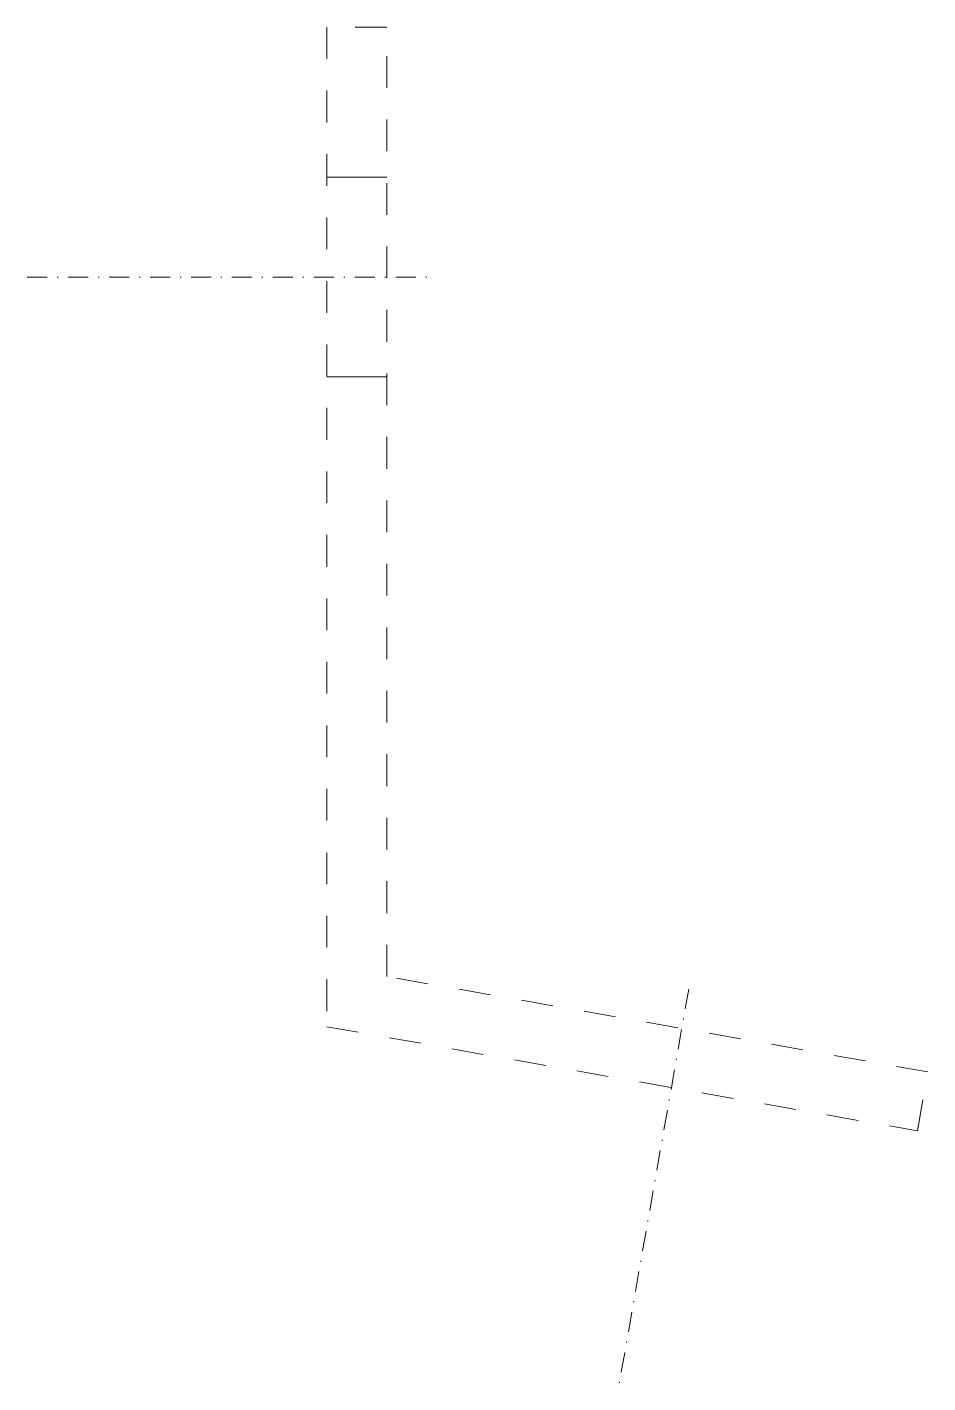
# Model space of a CAD drawing. Header units: metres. Extents: x -30 to 60, y -36 to 100.
import ezdxf

# ---------------------------------------------------------------- set-up
doc = ezdxf.new("R2010")
doc.units = ezdxf.units.M
doc.linetypes.add('Dash', pattern=[6.35, 3.175, -3.175])
doc.linetypes.add('Streep-stip _ detail', pattern=[4, 2, -1, 0, -1])
doc.layers.add('A-DETL-GENF', color=92, linetype='Continuous', lineweight=18)

# ---------------------------------------------------------------- blocks, each defined once
blk = doc.blocks.new('30 L-anker schuin a e - 100x60-1518043-00_0 Basismaterialen')
at = {"layer": 'A-DETL-GENF', "linetype": 'Dash'}
for p, q in [((6, 100), (0, 100)), ((0, 100), (0, 0)), ((6, 5.03), (6, 100)), ((60.13, -4.51), (6, 5.03)), ((0, 0), (59.09, -10.42)), ((59.09, -10.42), (60.13, -4.51))]:
    blk.add_line(p, q, dxfattribs=at)
at = {"layer": 'A-DETL-GENF'}
for p, q in [((0, 85), (6, 85)), ((0, 65), (6, 65))]:
    blk.add_line(p, q, dxfattribs=at)
at = {"layer": 'A-DETL-GENF', "linetype": 'Streep-stip _ detail', "lineweight": 13}
for p, q in [((-30, 75), (10, 75)), ((36.2, 3.77), (29.26, -35.62))]:
    blk.add_line(p, q, dxfattribs=at)

msp = doc.modelspace()

# ---------------------------------------------------------------- block references
msp.add_blockref('30 L-anker schuin a e - 100x60-1518043-00_0 Basismaterialen', (0, 0))

doc.saveas('drawing.dxf')
